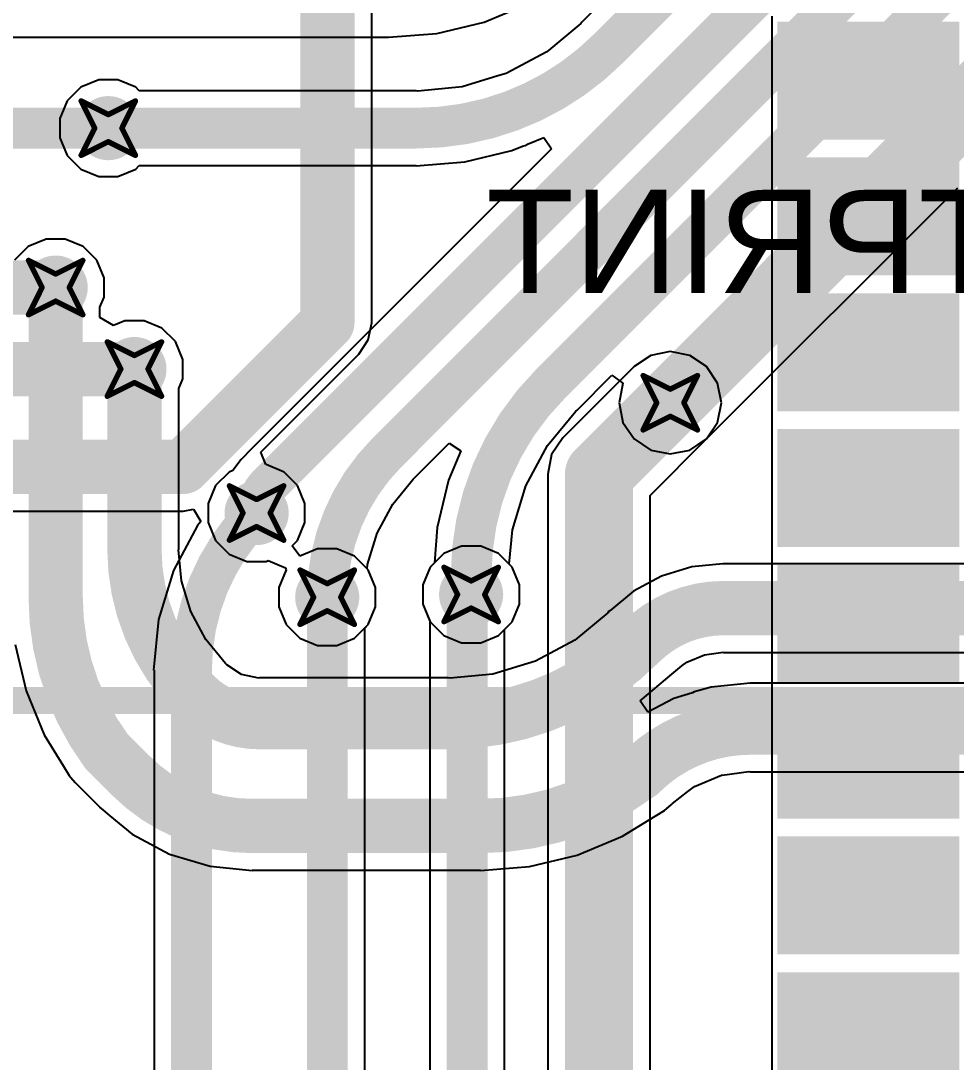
# Model space of a CAD drawing. Header units: inches. Extents: x -0.9 to 13.3, y -2.2 to 2.7.
# Drawn here: x 0.6174 to 0.9619, y -0.8982 to -0.5148 of the extents above; entities that cross this region are included whole.
import ezdxf

# ---------------------------------------------------------------- set-up
doc = ezdxf.new("R2010")
doc.units = ezdxf.units.IN
doc.header["$MEASUREMENT"] = 0
for name, color, linetype in [('Board Outline', 216, 'Continuous'), ('Bottom Layer', 5, 'Continuous'), ('Bottom Overlay', 54, 'Continuous'), ('Dimension', 6, 'Continuous'), ('Drill Drawing', 1, 'Continuous'), ('Top Layer', 1, 'Continuous'), ('Top Paste', 8, 'Continuous'), ('Top Solder', 216, 'Continuous'), ('Via Holes', 16, 'Continuous')]:
    doc.layers.add(name, color=color, linetype=linetype)
doc.styles.add('Arial', font='', dxfattribs={"height": 0.2})
doc.styles.get('Arial').set_extended_font_data('Arial')

# ---------------------------------------------------------------- blocks, each defined once
blk = doc.blocks.new('38_SMD_M______16')
at = {"layer": 'Top Layer'}
for points in [[(-0.14251975, -0.37913385), (-0.14251975, -0.32007875), (-0.10708665, -0.32007875), (-0.10708665, -0.37913385)], [(-0.09251985, -0.37913375), (-0.09251985, -0.32007865), (-0.05708675, -0.32007865), (-0.05708675, -0.37913375)], [(-0.04251955, -0.37913395), (-0.04251955, -0.32007885), (-0.007086449999999997, -0.32007885), (-0.007086450000000003, -0.37913395)], [(0.007480349999999997, -0.37913385), (0.007480350000000003, -0.32007875), (0.04291345, -0.32007875), (0.04291345, -0.37913385)], [(0.05748025, -0.37913375), (0.05748025, -0.32007865), (0.09291335, -0.32007865), (0.09291335, -0.37913375)], [(0.10748035, -0.37913375), (0.10748035, -0.32007865), (0.14291345, -0.32007865), (0.14291345, -0.37913375)], [(0.15748035, -0.37913375), (0.15748035, -0.32007865), (0.19291345, -0.32007865), (0.19291345, -0.37913375)], [(0.20748035, -0.37913375), (0.20748035, -0.32007865), (0.24291345, -0.32007865), (0.24291345, -0.37913375)]]:
    blk.add_hatch(color=1, dxfattribs=at).paths.add_polyline_path(points)
at = {"layer": 'Top Paste'}
for points in [[(-0.14251975, -0.37913385), (-0.14251975, -0.32007875), (-0.10708665, -0.32007875), (-0.10708665, -0.37913385)], [(-0.09251985, -0.37913375), (-0.09251985, -0.32007865), (-0.05708675, -0.32007865), (-0.05708675, -0.37913375)], [(-0.04251955, -0.37913395), (-0.04251955, -0.32007885), (-0.007086449999999997, -0.32007885), (-0.007086450000000003, -0.37913395)], [(0.007480349999999997, -0.37913385), (0.007480350000000003, -0.32007875), (0.04291345, -0.32007875), (0.04291345, -0.37913385)], [(0.05748025, -0.37913375), (0.05748025, -0.32007865), (0.09291335, -0.32007865), (0.09291335, -0.37913375)], [(0.10748035, -0.37913375), (0.10748035, -0.32007865), (0.14291345, -0.32007865), (0.14291345, -0.37913375)], [(0.15748035, -0.37913375), (0.15748035, -0.32007865), (0.19291345, -0.32007865), (0.19291345, -0.37913375)], [(0.20748035, -0.37913375), (0.20748035, -0.32007865), (0.24291345, -0.32007865), (0.24291345, -0.37913375)]]:
    blk.add_hatch(color=8, dxfattribs=at).paths.add_polyline_path(points)
at = {"layer": 'Top Solder'}
for points in [[(-0.14651975, -0.38313385), (-0.14651975, -0.31607875), (-0.10308665, -0.31607875), (-0.10308665, -0.38313385)], [(-0.09651985, -0.38313375), (-0.09651985, -0.31607865), (-0.05308675, -0.31607865), (-0.05308675, -0.38313375)], [(-0.04651955, -0.38313395), (-0.04651955, -0.31607885), (-0.003086449999999997, -0.31607885), (-0.003086450000000003, -0.38313395)], [(0.003480349999999997, -0.38313385), (0.003480350000000003, -0.31607875), (0.04691345, -0.31607875), (0.04691345, -0.38313385)], [(0.05348025, -0.38313375), (0.05348025, -0.31607865), (0.09691335, -0.31607865), (0.09691335, -0.38313375)], [(0.10348035, -0.38313375), (0.10348035, -0.31607865), (0.14691345, -0.31607865), (0.14691345, -0.38313375)], [(0.15348035, -0.38313375), (0.15348035, -0.31607865), (0.19691345, -0.31607865), (0.19691345, -0.38313375)], [(0.20348035, -0.38313375), (0.20348035, -0.31607865), (0.24691345, -0.31607865), (0.24691345, -0.38313375)]]:
    blk.add_hatch(color=216, dxfattribs=at).paths.add_polyline_path(points)

msp = doc.modelspace()

# ---------------------------------------------------------------- hatches: boundary and pattern name
at = {"layer": 'Bottom Layer'}
h = msp.add_hatch(color=5, dxfattribs=at)
edge = h.paths.add_edge_path()
edge.add_arc((0.6496624, -0.5543498), 0.011811, 0, 360)
h = msp.add_hatch(color=5, dxfattribs=at)
edge = h.paths.add_edge_path()
edge.add_arc((0.6302784, -0.6130467), 0.011811, 0, 360)
h = msp.add_hatch(color=5, dxfattribs=at)
edge = h.paths.add_edge_path()
edge.add_arc((0.6592784, -0.6430467), 0.011811, 0, 360)
h = msp.add_hatch(color=5, dxfattribs=at)
edge = h.paths.add_edge_path()
edge.add_arc((0.85663, -0.6554408), 0.011811, 0, 360)
h = msp.add_hatch(color=5, dxfattribs=at)
edge = h.paths.add_edge_path()
edge.add_arc((0.7042784, -0.6960467), 0.011811, 0, 360)
h = msp.add_hatch(color=5, dxfattribs=at)
edge = h.paths.add_edge_path()
edge.add_arc((0.7302784, -0.7270467), 0.011811, 0, 360)
h = msp.add_hatch(color=5, dxfattribs=at)
edge = h.paths.add_edge_path()
edge.add_arc((0.7832784, -0.7260467), 0.011811, 0, 360)
at = {"layer": 'Top Layer'}
h = msp.add_hatch(color=1, dxfattribs=at)
edge = h.paths.add_edge_path()
edge.add_arc((0.6496624, -0.5543498), 0.011811, 0, 360)
h = msp.add_hatch(color=1, dxfattribs=at)
edge = h.paths.add_edge_path()
edge.add_arc((0.6302784, -0.6130467), 0.011811, 0, 360)
h = msp.add_hatch(color=1, dxfattribs=at)
edge = h.paths.add_edge_path()
edge.add_arc((0.6592784, -0.6430467), 0.011811, 0, 360)
h = msp.add_hatch(color=1, dxfattribs=at)
edge = h.paths.add_edge_path()
edge.add_arc((0.85663, -0.6554408), 0.011811, 0, 360)
h = msp.add_hatch(color=1, dxfattribs=at)
edge = h.paths.add_edge_path()
edge.add_arc((0.7042784, -0.6960467), 0.011811, 0, 360)
h = msp.add_hatch(color=1, dxfattribs=at)
edge = h.paths.add_edge_path()
edge.add_arc((0.7302784, -0.7270467), 0.011811, 0, 360)
h = msp.add_hatch(color=1, dxfattribs=at)
edge = h.paths.add_edge_path()
edge.add_arc((0.7832784, -0.7260467), 0.011811, 0, 360)
at = {"layer": 'Via Holes'}
h = msp.add_hatch(color=7, dxfattribs=at)
edge = h.paths.add_edge_path()
edge.add_arc((0.6496624, -0.5543498), 0.0059055, 0, 360)
h = msp.add_hatch(color=7, dxfattribs=at)
edge = h.paths.add_edge_path()
edge.add_arc((0.6302784, -0.6130467), 0.0059055, 0, 360)
h = msp.add_hatch(color=7, dxfattribs=at)
edge = h.paths.add_edge_path()
edge.add_arc((0.6592784, -0.6430467), 0.0059055, 0, 360)
h = msp.add_hatch(color=7, dxfattribs=at)
edge = h.paths.add_edge_path()
edge.add_arc((0.85663, -0.6554408), 0.0059055, 0, 360)
h = msp.add_hatch(color=7, dxfattribs=at)
edge = h.paths.add_edge_path()
edge.add_arc((0.7042784, -0.6960467), 0.0059055, 0, 360)
h = msp.add_hatch(color=7, dxfattribs=at)
edge = h.paths.add_edge_path()
edge.add_arc((0.7832784, -0.7260467), 0.0059055, 0, 360)
h = msp.add_hatch(color=7, dxfattribs=at)
edge = h.paths.add_edge_path()
edge.add_arc((0.7302784, -0.7270467), 0.0059055, 0, 360)

# ---------------------------------------------------------------- linework, layer by layer
at = {"layer": 'Board Outline'}
msp.add_lwpolyline([(1.9986701, 0.2156704, 0.01, 0.01, -1.122171366645898), (-0.011594, -1.5132862, 0.01, 0.01, 0)], format="xyseb", dxfattribs=at)
at = {"layer": 'Bottom Layer'}
for p, q in [((1.1545251, -0.1848775), (0.8240751, -0.5153275)), ((0.7880389, -0.5153254), (0.8045443, -0.5084887)), ((0.7706672, -0.519496), (0.7880389, -0.5153254)), ((0.8237311, -0.5158423), (0.8111076, -0.5262022)), ((0.8240751, -0.5153275), (0.8237311, -0.5158423)), ((0.5066998, -0.5208112), (0.752857, -0.5208112)), ((0.752857, -0.5208977), (0.7706672, -0.519496)), ((0.752857, -0.5208112), (0.752857, -0.5208977)), ((0.8111076, -0.5262022), (0.7961674, -0.5341879)), ((0.6461196, -0.5365388), (0.6395733, -0.5392504)), ((0.6532052, -0.5365388), (0.6461196, -0.5365388)), ((0.6597515, -0.5392504), (0.6532052, -0.5365388)), ((0.7931373, -0.535107), (0.7799563, -0.5391054)), ((0.7961674, -0.5341879), (0.7931373, -0.535107)), ((0.6395733, -0.5392504), (0.634563, -0.5442607)), ((0.6610864, -0.5405853), (0.6597515, -0.5392504)), ((0.7799563, -0.5391054), (0.7637046, -0.5407061)), ((0.634563, -0.5442607), (0.6318514, -0.550807)), ((0.7630974, -0.5405853), (0.6610864, -0.5405853)), ((0.7637046, -0.5407061), (0.7630974, -0.5405853)), ((0.6318514, -0.550807), (0.6318514, -0.5578926)), ((0.6318514, -0.5578926), (0.634563, -0.5644389)), ((0.8040707, -0.5602296), (0.8100245, -0.5577635)), ((0.8100245, -0.5577635), (0.8128568, -0.5620023)), ((0.8128568, -0.5620023), (0.7023237, -0.6725354)), ((0.7809076, -0.5667991), (0.7982793, -0.5626285)), ((0.7982793, -0.5626285), (0.8022354, -0.5609898)), ((0.8022354, -0.5609898), (0.8032287, -0.5607922)), ((0.8032287, -0.5607922), (0.8040707, -0.5602296)), ((0.634563, -0.5644389), (0.6395733, -0.5694492)), ((0.7630974, -0.5682008), (0.7809076, -0.5667991)), ((0.6395733, -0.5694492), (0.6461196, -0.5721608)), ((0.6532052, -0.5721608), (0.6597515, -0.5694492)), ((0.6597515, -0.5694492), (0.6610864, -0.5681143)), ((0.6610864, -0.5681143), (0.7630974, -0.5681143)), ((0.7630974, -0.5681143), (0.7630974, -0.5682008)), ((0.6461196, -0.5721608), (0.6532052, -0.5721608)), ((0.8699677, -0.6687785), (0.9624674, -0.5762788)), ((0.6201893, -0.5979473), (0.615179, -0.6029576)), ((0.6267356, -0.5952357), (0.6201893, -0.5979473)), ((0.6338212, -0.5952357), (0.6267356, -0.5952357)), ((0.6403675, -0.5979473), (0.6338212, -0.5952357)), ((0.6453778, -0.6029576), (0.6403675, -0.5979473)), ((0.6480894, -0.6095039), (0.6453778, -0.6029576)), ((0.6480894, -0.6165895), (0.6480894, -0.6095039)), ((0.6465919, -0.6202047), (0.6480894, -0.6165895)), ((0.6465919, -0.6240118), (0.6465919, -0.6202047)), ((0.651592, -0.6269521), (0.6465919, -0.6240118)), ((0.6557356, -0.6252357), (0.651592, -0.6269521)), ((0.6628212, -0.6252357), (0.6557356, -0.6252357)), ((0.6693675, -0.6279473), (0.6628212, -0.6252357)), ((0.6743778, -0.6329576), (0.6693675, -0.6279473)), ((0.6770894, -0.6395039), (0.6743778, -0.6329576)), ((0.6770894, -0.6465895), (0.6770894, -0.6395039)), ((0.6755919, -0.6502047), (0.6770894, -0.6465895)), ((0.8223007, -0.6581597), (0.8351068, -0.6453536)), ((0.8351068, -0.6453536), (0.8392034, -0.6482225)), ((0.6755919, -0.7093101), (0.6755919, -0.6502047)), ((0.8392034, -0.6482225), (0.8377676, -0.6554408)), ((0.8377676, -0.6554408), (0.8392034, -0.6626592)), ((0.811426, -0.6711272), (0.8217859, -0.6585037)), ((0.8217859, -0.6585037), (0.8223007, -0.6581597)), ((0.8392034, -0.6626592), (0.8432923, -0.6687785)), ((0.7621112, -0.683426), (0.7752487, -0.6702885)), ((0.7752487, -0.6702885), (0.7794876, -0.6731207)), ((0.8432923, -0.6687785), (0.8494116, -0.6728674)), ((0.8638484, -0.6728674), (0.8699677, -0.6687785)), ((0.7023237, -0.6725354), (0.6987882, -0.6760707)), ((0.7794876, -0.6731207), (0.7749997, -0.6839555)), ((0.8034403, -0.6860674), (0.811426, -0.6711272)), ((0.8494116, -0.6728674), (0.85663, -0.6743032)), ((0.85663, -0.6743032), (0.8638484, -0.6728674)), ((0.6985715, -0.6763907), (0.6954879, -0.6804094)), ((0.6987791, -0.67608), (0.6985715, -0.6763907)), ((0.6987882, -0.6760707), (0.6987791, -0.67608)), ((0.6941893, -0.6809473), (0.689179, -0.6859576)), ((0.6954879, -0.6804094), (0.6941893, -0.6809473)), ((0.689179, -0.6859576), (0.6864674, -0.6925039)), ((0.754388, -0.6927397), (0.7619349, -0.6835438)), ((0.7619349, -0.6835438), (0.7621112, -0.683426)), ((0.7749997, -0.6839555), (0.7708291, -0.7013272)), ((0.7985228, -0.7022785), (0.8034403, -0.6860674)), ((0.6864674, -0.6925039), (0.6864674, -0.6995895)), ((0.7486816, -0.7034157), (0.754388, -0.6927397)), ((0.6864674, -0.6995895), (0.689179, -0.7061358)), ((0.7708291, -0.7013272), (0.7698057, -0.7143309)), ((0.7451676, -0.7149997), (0.7486816, -0.7034157)), ((0.7972833, -0.7148631), (0.7985228, -0.7022785)), ((0.689179, -0.7061358), (0.6941893, -0.7111461)), ((0.6755235, -0.7096537), (0.6755919, -0.7093101)), ((0.6766417, -0.7210067), (0.6755235, -0.7096537)), ((0.6941893, -0.7111461), (0.7007356, -0.7138577)), ((0.7007356, -0.7138577), (0.7078212, -0.7138577)), ((0.7078212, -0.7138577), (0.7084945, -0.7135788)), ((0.7084945, -0.7135788), (0.7148897, -0.7162544)), ((0.7148897, -0.7162544), (0.715179, -0.7169577)), ((0.7450109, -0.7165907), (0.7451676, -0.7149997)), ((0.7453778, -0.7169576), (0.7450109, -0.7165907)), ((0.768179, -0.7159576), (0.7654674, -0.7225039)), ((0.7698057, -0.7143309), (0.768179, -0.7159576)), ((0.7983778, -0.7159576), (0.7972833, -0.7148631)), ((0.8010894, -0.7225039), (0.7983778, -0.7159576)), ((0.8646102, -0.7159061), (0.8534138, -0.7193025)), ((0.8759941, -0.7147849), (0.8646102, -0.7159061)), ((0.876254, -0.7147332), (0.8759941, -0.7147849)), ((1.7411204, -0.7147332), (0.876254, -0.7147332)), ((0.715179, -0.7169577), (0.7124674, -0.7235039)), ((0.7480894, -0.7235039), (0.7453778, -0.7169576)), ((0.8534138, -0.7193025), (0.8430951, -0.7248179)), ((0.6800535, -0.7322538), (0.6766417, -0.7210067)), ((0.7124674, -0.7235039), (0.7124674, -0.7305895)), ((0.7480894, -0.7305895), (0.7480894, -0.7235039)), ((0.7654674, -0.7225039), (0.7654674, -0.7295895)), ((0.8010894, -0.7295895), (0.8010894, -0.7225039)), ((0.8430951, -0.7248179), (0.8343143, -0.7320242)), ((0.7124674, -0.7305895), (0.715179, -0.7371358)), ((0.7453778, -0.7371358), (0.7480894, -0.7305895)), ((0.7654674, -0.7295895), (0.768179, -0.7361358)), ((0.7983778, -0.7361358), (0.8010894, -0.7295895)), ((0.8340323, -0.732222), (0.833618, -0.732842)), ((0.8340492, -0.7322107), (0.8340323, -0.732222)), ((0.8340605, -0.7321938), (0.8340492, -0.7322107)), ((0.8343143, -0.7320242), (0.8340605, -0.7321938)), ((0.6855939, -0.7426191), (0.6800535, -0.7322538)), ((0.833618, -0.732842), (0.8214716, -0.7428103)), ((0.715179, -0.7371358), (0.7201893, -0.7421461)), ((0.7403675, -0.7421461), (0.7453778, -0.7371358)), ((0.768179, -0.7361358), (0.7731893, -0.7411461)), ((0.7933675, -0.7411461), (0.7983778, -0.7361358)), ((0.6928308, -0.7514375), (0.6855939, -0.7426191)), ((0.7201893, -0.7421461), (0.7267356, -0.7448577)), ((0.7338212, -0.7448577), (0.7403675, -0.7421461)), ((0.7731893, -0.7411461), (0.7797356, -0.7438577)), ((0.7868212, -0.7438577), (0.7933675, -0.7411461)), ((0.8214716, -0.7428103), (0.8069657, -0.7505639)), ((0.6153085, -0.7445079), (0.6193974, -0.7615391)), ((0.7267356, -0.7448577), (0.7338212, -0.7448577)), ((0.7797356, -0.7438577), (0.7868212, -0.7438577)), ((0.8692325, -0.748239), (0.8761161, -0.7473328)), ((0.8761161, -0.7473328), (0.876254, -0.7473602)), ((0.876254, -0.7473602), (1.7411204, -0.7473602)), ((0.8069657, -0.7505639), (0.7912259, -0.7553385)), ((0.8608935, -0.7523273), (0.8626894, -0.7509492)), ((0.8626894, -0.7509492), (0.8692325, -0.748239)), ((0.6931223, -0.7516322), (0.6928308, -0.7514375)), ((0.6933374, -0.7519541), (0.6931223, -0.7516322)), ((0.6987146, -0.755547), (0.6933374, -0.7519541)), ((0.857135, -0.7553248), (0.8608935, -0.7523273)), ((0.7050576, -0.7568087), (0.6987146, -0.755547)), ((0.7054372, -0.7567332), (0.7050576, -0.7568087)), ((0.774857, -0.7567332), (0.7054372, -0.7567332)), ((0.7755883, -0.7568787), (0.774857, -0.7567332)), ((0.7912259, -0.7553385), (0.7755883, -0.7568787)), ((0.8455351, -0.765232), (0.8571349, -0.7553247)), ((0.8571349, -0.7553247), (0.857135, -0.7553248)), ((0.8860688, -0.7586921), (0.8717039, -0.7601069)), ((0.8860688, -0.7587332), (0.8860688, -0.7586921)), ((1.7371204, -0.7587332), (0.8860688, -0.7587332)), ((0.6193974, -0.7615391), (0.6261001, -0.7777209)), ((0.8648546, -0.7621847), (0.8578911, -0.764297)), ((0.8653972, -0.7618221), (0.8648546, -0.7621847)), ((0.867292, -0.7614453), (0.8653972, -0.7618221)), ((0.8717039, -0.7601069), (0.867292, -0.7614453)), ((0.8483702, -0.769386), (0.8455351, -0.765232)), ((0.8578911, -0.764297), (0.8483702, -0.769386)), ((0.6261001, -0.7777209), (0.6331324, -0.7891967)), ((0.6331324, -0.7891967), (0.6352515, -0.7926552)), ((0.6352515, -0.7926552), (0.6358682, -0.793377)), ((0.6358682, -0.793377), (0.6374169, -0.7952356)), ((0.8655042, -0.7967051), (0.8754238, -0.7925962)), ((0.8754238, -0.7925962), (0.8757175, -0.7925576)), ((0.8757175, -0.7925576), (0.8855685, -0.7912607)), ((0.8855685, -0.7912607), (0.8860688, -0.7913602)), ((0.8860688, -0.7913602), (1.7371204, -0.7913602)), ((0.6374169, -0.7952356), (0.6465195, -0.8043382)), ((0.8630703, -0.7985728), (0.8655042, -0.7967051)), ((0.8573865, -0.802934), (0.8630703, -0.7985728)), ((0.6465195, -0.8043382), (0.6464709, -0.8043871)), ((0.6464709, -0.8043871), (0.6464913, -0.804404)), ((0.6464913, -0.804404), (0.6476561, -0.8053598)), ((0.85444, -0.8055986), (0.8552567, -0.8049009)), ((0.8552567, -0.8049009), (0.8571032, -0.8033581)), ((0.8571032, -0.8033581), (0.8573865, -0.802934)), ((0.6476561, -0.8053598), (0.6502239, -0.807467)), ((0.6502239, -0.807467), (0.650225, -0.8074678)), ((0.650225, -0.8074678), (0.6585024, -0.8142609)), ((0.8390163, -0.81505), (0.8510823, -0.8076559)), ((0.8510823, -0.8076559), (0.85444, -0.8055986)), ((0.6585024, -0.8142609), (0.6722289, -0.8215979)), ((0.822304, -0.8219725), (0.8390163, -0.81505)), ((0.6722289, -0.8215979), (0.687123, -0.8261159)), ((0.8047146, -0.8261953), (0.822304, -0.8219725)), ((0.687123, -0.8261159), (0.7026123, -0.8276415)), ((0.7026123, -0.8276415), (0.7026123, -0.8275727)), ((0.7026123, -0.8275727), (0.7866811, -0.8275727)), ((0.7866811, -0.8276146), (0.8047146, -0.8261953)), ((0.7866811, -0.8275727), (0.7866811, -0.8276146))]:
    msp.add_line(p, q, dxfattribs=at)
for points in [[(0.708521, -0.6858041, 0.015, 0.015, 0), (1.2000876, -0.1942375, 0.015, 0.015, 0)], [(0.8338081, -0.5250605, 0.015, 0.015, 0), (1.1642581, -0.1946105, 0.015, 0.015, 0)], [(0.7523782, -0.673693, 0.015, 0.015, 0), (1.1960542, -0.230017, 0.015, 0.015, 0)], [(0.8125677, -0.6484267, 0.015, 0.015, 0), (1.1971737, -0.2638207, 0.015, 0.015, 0)], [(0.85663, -0.6554408, 0.025, 0.025, 0), (1.2337348, -0.278336, 0.025, 0.025, 0)], [(0.8338081, -0.5250605, 0.015, 0.015, -0.1077337551282398), (0.7979613, -0.5480755, 0.015, 0.015, 0)], [(0.7979613, -0.5480755, 0.015, 0.015, -0.08926568641526199), (0.7630974, -0.5543498, 0.015, 0.015, 0)], [(0.6496624, -0.5543498, 0.015, 0.015, 0), (0.7630974, -0.5543498, 0.015, 0.015, 0)], [(0.6302784, -0.7270467, 0.02, 0.02, 0), (0.6302784, -0.6130467, 0.02, 0.02, 0)], [(0.6592784, -0.7093101, 0.02, 0.02, 0), (0.6592784, -0.6430467, 0.02, 0.02, 0)], [(0.7832784, -0.7191374, 0.015, 0.015, -0.198912367379658), (0.8125677, -0.6484267, 0.015, 0.015, 0)], [(0.7302784, -0.7270467, 0.015, 0.015, -0.198912367379658), (0.7523782, -0.6736929, 0.015, 0.015, 0)], [(0.7042784, -0.6960467, 0.015, 0.015, -0.1986868207538043), (0.7085122, -0.6858129, 0.015, 0.015, 0)], [(0.7085122, -0.6858129, 0.015, 0.015, -0.0002169716322850045), (0.708521, -0.685804, 0.015, 0.015, 0)], [(0.7085122, -0.6858129, 0.015, 0.015, 0), (0.708521, -0.6858041, 0.015, 0.015, 0)], [(0.6815869, -0.7631676, 0.02, 0.02, -0.198912367379658), (0.6592784, -0.7093101, 0.02, 0.02, 0)], [(0.7832784, -0.7260467, 0.015, 0.015, 0), (0.7832784, -0.7191374, 0.015, 0.015, 0)], [(0.6489522, -0.7837001, 0.02, 0.02, -0.1605591274456576), (0.6302784, -0.7270467, 0.02, 0.02, 0)], [(0.8455959, -0.7437292, 0.02, 0.02, -0.1986733084280343), (0.876254, -0.7310467, 0.02, 0.02, 0)], [(0.876254, -0.7310467, 0.02, 0.02, 0), (1.7482784, -0.7310467, 0.02, 0.02, 0)], [(0.8455677, -0.7437574, 0.02, 0.02, -0.198912367379658), (0.774857, -0.7730467, 0.02, 0.02, 0)], [(0.8455677, -0.7437574, 0.02, 0.02, -0.000229970831360482), (0.8455959, -0.7437292, 0.02, 0.02, 0)], [(0.7054372, -0.7730467, 0.02, 0.02, -0.198912367379658), (0.6815869, -0.7631676, 0.02, 0.02, 0)], [(0.7054372, -0.7730467, 0.02, 0.02, 0), (0.774857, -0.7730467, 0.02, 0.02, 0)], [(0.8716401, -0.7768938, 0.02, 0.02, -0.0637494043702207), (0.8860688, -0.7750467, 0.02, 0.02, 0)], [(0.8860688, -0.7750467, 0.02, 0.02, 0), (1.7442784, -0.7750467, 0.02, 0.02, 0)], [(0.8538154, -0.7849911, 0.02, 0.02, -0.08608454631718583), (0.8716401, -0.7768938, 0.02, 0.02, 0)], [(0.6489522, -0.7837001, 0.02, 0.02, 0), (0.6580551, -0.792803, 0.02, 0.02, 0)], [(0.8455677, -0.7918228, 0.02, 0.02, -0.04684752286723997), (0.8538154, -0.7849911, 0.02, 0.02, 0)], [(0.8455677, -0.7918228, 0.02, 0.02, -0.160767222070416), (0.7866811, -0.8112592, 0.02, 0.02, 0)], [(0.6580699, -0.7928178, 0.02, 0.02, -8.283055570892822e-05), (0.6580551, -0.792803, 0.02, 0.02, 0)], [(0.7026123, -0.8112592, 0.02, 0.02, -0.1988262609581138), (0.6580699, -0.7928178, 0.02, 0.02, 0)], [(0.7026123, -0.8112592, 0.02, 0.02, 0), (0.7866811, -0.8112592, 0.02, 0.02, 0)]]:
    msp.add_lwpolyline(points, format="xyseb", dxfattribs=at)
for points in [[(0.8300581, -0.5250605, 0.0075, 0.0075, 1), (0.8375581, -0.5250605, 0.0075, 0.0075, 1)], [(0.8300581, -0.5250605, 0.0075, 0.0075, 1), (0.8375581, -0.5250605, 0.0075, 0.0075, 1)], [(0.7942113, -0.5480755, 0.0075, 0.0075, 1), (0.8017113, -0.5480755, 0.0075, 0.0075, 1)], [(0.7942113, -0.5480755, 0.0075, 0.0075, 1), (0.8017113, -0.5480755, 0.0075, 0.0075, 1)], [(0.6459124, -0.5543498, 0.0075, 0.0075, 1), (0.6534124, -0.5543498, 0.0075, 0.0075, 1)], [(0.7593474, -0.5543498, 0.0075, 0.0075, 1), (0.7668474, -0.5543498, 0.0075, 0.0075, 1)], [(0.7593474, -0.5543498, 0.0075, 0.0075, 1), (0.7668474, -0.5543498, 0.0075, 0.0075, 1)], [(0.6252784, -0.6130467, 0.01, 0.01, 1), (0.6352784, -0.6130467, 0.01, 0.01, 1)], [(0.6542784, -0.6430467, 0.01, 0.01, 1), (0.6642784, -0.6430467, 0.01, 0.01, 1)], [(0.8088177, -0.6484267, 0.0075, 0.0075, 1), (0.8163177, -0.6484267, 0.0075, 0.0075, 1)], [(0.8088177, -0.6484267, 0.0075, 0.0075, 1), (0.8163177, -0.6484267, 0.0075, 0.0075, 1)], [(0.85038, -0.6554408, 0.0125, 0.0125, 1), (0.86288, -0.6554408, 0.0125, 0.0125, 1)], [(0.7486282, -0.6736929, 0.0075, 0.0075, 1), (0.7561282, -0.6736929, 0.0075, 0.0075, 1)], [(0.7486282, -0.673693, 0.0075, 0.0075, 1), (0.7561282, -0.673693, 0.0075, 0.0075, 1)], [(0.7047622, -0.6858129, 0.0075, 0.0075, 1), (0.7122622, -0.6858129, 0.0075, 0.0075, 1)], [(0.7047622, -0.6858129, 0.0075, 0.0075, 1), (0.7122622, -0.6858129, 0.0075, 0.0075, 1)], [(0.7047622, -0.6858129, 0.0075, 0.0075, 1), (0.7122622, -0.6858129, 0.0075, 0.0075, 1)], [(0.704771, -0.685804, 0.0075, 0.0075, 1), (0.712271, -0.685804, 0.0075, 0.0075, 1)], [(0.704771, -0.6858041, 0.0075, 0.0075, 1), (0.712271, -0.6858041, 0.0075, 0.0075, 1)], [(0.704771, -0.6858041, 0.0075, 0.0075, 1), (0.712271, -0.6858041, 0.0075, 0.0075, 1)], [(0.7005284, -0.6960467, 0.0075, 0.0075, 1), (0.7080284, -0.6960467, 0.0075, 0.0075, 1)], [(0.6542784, -0.7093101, 0.01, 0.01, 1), (0.6642784, -0.7093101, 0.01, 0.01, 1)], [(0.6542784, -0.7093101, 0.01, 0.01, 1), (0.6642784, -0.7093101, 0.01, 0.01, 1)], [(0.7795284, -0.7191374, 0.0075, 0.0075, 1), (0.7870284, -0.7191374, 0.0075, 0.0075, 1)], [(0.7795284, -0.7191374, 0.0075, 0.0075, 1), (0.7870284, -0.7191374, 0.0075, 0.0075, 1)], [(0.6252784, -0.7270467, 0.01, 0.01, 1), (0.6352784, -0.7270467, 0.01, 0.01, 1)], [(0.6252784, -0.7270467, 0.01, 0.01, 1), (0.6352784, -0.7270467, 0.01, 0.01, 1)], [(0.7265284, -0.7270467, 0.0075, 0.0075, 1), (0.7340284, -0.7270467, 0.0075, 0.0075, 1)], [(0.7795284, -0.7260467, 0.0075, 0.0075, 1), (0.7870284, -0.7260467, 0.0075, 0.0075, 1)], [(0.871254, -0.7310467, 0.01, 0.01, 1), (0.881254, -0.7310467, 0.01, 0.01, 1)], [(0.871254, -0.7310467, 0.01, 0.01, 1), (0.881254, -0.7310467, 0.01, 0.01, 1)], [(0.8405677, -0.7437574, 0.01, 0.01, 1), (0.8505677, -0.7437574, 0.01, 0.01, 1)], [(0.8405677, -0.7437574, 0.01, 0.01, 1), (0.8505677, -0.7437574, 0.01, 0.01, 1)], [(0.8405959, -0.7437292, 0.01, 0.01, 1), (0.8505959, -0.7437292, 0.01, 0.01, 1)], [(0.8405959, -0.7437292, 0.01, 0.01, 1), (0.8505959, -0.7437292, 0.01, 0.01, 1)], [(0.6765869, -0.7631676, 0.01, 0.01, 1), (0.6865869, -0.7631676, 0.01, 0.01, 1)], [(0.6765869, -0.7631676, 0.01, 0.01, 1), (0.6865869, -0.7631676, 0.01, 0.01, 1)], [(0.7004372, -0.7730467, 0.01, 0.01, 1), (0.7104372, -0.7730467, 0.01, 0.01, 1)], [(0.7004372, -0.7730467, 0.01, 0.01, 1), (0.7104372, -0.7730467, 0.01, 0.01, 1)], [(0.769857, -0.7730467, 0.01, 0.01, 1), (0.779857, -0.7730467, 0.01, 0.01, 1)], [(0.769857, -0.7730467, 0.01, 0.01, 1), (0.779857, -0.7730467, 0.01, 0.01, 1)], [(0.8810688, -0.7750467, 0.01, 0.01, 1), (0.8910688, -0.7750467, 0.01, 0.01, 1)], [(0.8810688, -0.7750467, 0.01, 0.01, 1), (0.8910688, -0.7750467, 0.01, 0.01, 1)], [(0.8666401, -0.7768938, 0.01, 0.01, 1), (0.8766401, -0.7768938, 0.01, 0.01, 1)], [(0.8666401, -0.7768938, 0.01, 0.01, 1), (0.8766401, -0.7768938, 0.01, 0.01, 1)], [(0.6439522, -0.7837001, 0.01, 0.01, 1), (0.6539522, -0.7837001, 0.01, 0.01, 1)], [(0.6439522, -0.7837001, 0.01, 0.01, 1), (0.6539522, -0.7837001, 0.01, 0.01, 1)], [(0.8488154, -0.7849911, 0.01, 0.01, 1), (0.8588154, -0.7849911, 0.01, 0.01, 1)], [(0.8488154, -0.7849911, 0.01, 0.01, 1), (0.8588154, -0.7849911, 0.01, 0.01, 1)], [(0.8405677, -0.7918228, 0.01, 0.01, 1), (0.8505677, -0.7918228, 0.01, 0.01, 1)], [(0.8405677, -0.7918228, 0.01, 0.01, 1), (0.8505677, -0.7918228, 0.01, 0.01, 1)], [(0.6530551, -0.792803, 0.01, 0.01, 1), (0.6630551, -0.792803, 0.01, 0.01, 1)], [(0.6530551, -0.792803, 0.01, 0.01, 1), (0.6630551, -0.792803, 0.01, 0.01, 1)], [(0.6530699, -0.7928178, 0.01, 0.01, 1), (0.6630699, -0.7928178, 0.01, 0.01, 1)], [(0.6530699, -0.7928178, 0.01, 0.01, 1), (0.6630699, -0.7928178, 0.01, 0.01, 1)], [(0.6976123, -0.8112592, 0.01, 0.01, 1), (0.7076123, -0.8112592, 0.01, 0.01, 1)], [(0.6976123, -0.8112592, 0.01, 0.01, 1), (0.7076123, -0.8112592, 0.01, 0.01, 1)], [(0.7816811, -0.8112592, 0.01, 0.01, 1), (0.7916811, -0.8112592, 0.01, 0.01, 1)], [(0.7816811, -0.8112592, 0.01, 0.01, 1), (0.7916811, -0.8112592, 0.01, 0.01, 1)]]:
    msp.add_lwpolyline(points, format="xyseb", close=True, dxfattribs=at)
at = {"layer": 'Dimension'}
for points in [[(0.0408131, 0.0155972, 0.01, 0.01, -3.064050539179198), (0.0296403, -1.5298955, 0.01, 0.01, 0)], [(-0.4037216, -0.7650467, 0.01, 0.01, 0), (2.5893414, -0.7650467, 0.01, 0.01, 0)]]:
    msp.add_lwpolyline(points, format="xyseb", dxfattribs=at)
at = {"layer": 'Drill Drawing'}
for points in [[(0.6396624, -0.5443498, 0.002, 0.002, 0), (0.6496624, -0.5493498, 0.002, 0.002, 0)], [(0.6396624, -0.5443498, 0.002, 0.002, 0), (0.6446624, -0.5543498, 0.002, 0.002, 0)], [(0.6496624, -0.5493498, 0.002, 0.002, 0), (0.6596624, -0.5443498, 0.002, 0.002, 0)], [(0.6546624, -0.5543498, 0.002, 0.002, 0), (0.6596624, -0.5443498, 0.002, 0.002, 0)], [(0.6396624, -0.5643498, 0.002, 0.002, 0), (0.6446624, -0.5543498, 0.002, 0.002, 0)], [(0.6546624, -0.5543498, 0.002, 0.002, 0), (0.6596624, -0.5643498, 0.002, 0.002, 0)], [(0.6396624, -0.5643498, 0.002, 0.002, 0), (0.6496624, -0.5593498, 0.002, 0.002, 0)], [(0.6496624, -0.5593498, 0.002, 0.002, 0), (0.6596624, -0.5643498, 0.002, 0.002, 0)], [(0.6202784, -0.6030467, 0.002, 0.002, 0), (0.6302784, -0.6080467, 0.002, 0.002, 0)], [(0.6202784, -0.6030467, 0.002, 0.002, 0), (0.6252784, -0.6130467, 0.002, 0.002, 0)], [(0.6302784, -0.6080467, 0.002, 0.002, 0), (0.6402784, -0.6030467, 0.002, 0.002, 0)], [(0.6352784, -0.6130467, 0.002, 0.002, 0), (0.6402784, -0.6030467, 0.002, 0.002, 0)], [(0.6202784, -0.6230467, 0.002, 0.002, 0), (0.6252784, -0.6130467, 0.002, 0.002, 0)], [(0.6352784, -0.6130467, 0.002, 0.002, 0), (0.6402784, -0.6230467, 0.002, 0.002, 0)], [(0.6202784, -0.6230467, 0.002, 0.002, 0), (0.6302784, -0.6180467, 0.002, 0.002, 0)], [(0.6302784, -0.6180467, 0.002, 0.002, 0), (0.6402784, -0.6230467, 0.002, 0.002, 0)], [(0.6492784, -0.6330467, 0.002, 0.002, 0), (0.6592784, -0.6380467, 0.002, 0.002, 0)], [(0.6492784, -0.6330467, 0.002, 0.002, 0), (0.6542784, -0.6430467, 0.002, 0.002, 0)], [(0.6592784, -0.6380467, 0.002, 0.002, 0), (0.6692784, -0.6330467, 0.002, 0.002, 0)], [(0.6642784, -0.6430467, 0.002, 0.002, 0), (0.6692784, -0.6330467, 0.002, 0.002, 0)], [(0.6492784, -0.6530467, 0.002, 0.002, 0), (0.6542784, -0.6430467, 0.002, 0.002, 0)], [(0.6642784, -0.6430467, 0.002, 0.002, 0), (0.6692784, -0.6530467, 0.002, 0.002, 0)], [(0.6492784, -0.6530467, 0.002, 0.002, 0), (0.6592784, -0.6480467, 0.002, 0.002, 0)], [(0.6592784, -0.6480467, 0.002, 0.002, 0), (0.6692784, -0.6530467, 0.002, 0.002, 0)], [(0.84663, -0.6454408, 0.002, 0.002, 0), (0.85663, -0.6504408, 0.002, 0.002, 0)], [(0.84663, -0.6454408, 0.002, 0.002, 0), (0.85163, -0.6554408, 0.002, 0.002, 0)], [(0.85663, -0.6504408, 0.002, 0.002, 0), (0.86663, -0.6454408, 0.002, 0.002, 0)], [(0.86163, -0.6554408, 0.002, 0.002, 0), (0.86663, -0.6454408, 0.002, 0.002, 0)], [(0.84663, -0.6654408, 0.002, 0.002, 0), (0.85163, -0.6554408, 0.002, 0.002, 0)], [(0.86163, -0.6554408, 0.002, 0.002, 0), (0.86663, -0.6654408, 0.002, 0.002, 0)], [(0.84663, -0.6654408, 0.002, 0.002, 0), (0.85663, -0.6604408, 0.002, 0.002, 0)], [(0.85663, -0.6604408, 0.002, 0.002, 0), (0.86663, -0.6654408, 0.002, 0.002, 0)], [(0.6942784, -0.6860467, 0.002, 0.002, 0), (0.7042784, -0.6910467, 0.002, 0.002, 0)], [(0.6942784, -0.6860467, 0.002, 0.002, 0), (0.6992784, -0.6960467, 0.002, 0.002, 0)], [(0.7042784, -0.6910467, 0.002, 0.002, 0), (0.7142784, -0.6860467, 0.002, 0.002, 0)], [(0.7092784, -0.6960467, 0.002, 0.002, 0), (0.7142784, -0.6860467, 0.002, 0.002, 0)], [(0.6942784, -0.7060467, 0.002, 0.002, 0), (0.6992784, -0.6960467, 0.002, 0.002, 0)], [(0.7092784, -0.6960467, 0.002, 0.002, 0), (0.7142784, -0.7060467, 0.002, 0.002, 0)], [(0.6942784, -0.7060467, 0.002, 0.002, 0), (0.7042784, -0.7010467, 0.002, 0.002, 0)], [(0.7042784, -0.7010467, 0.002, 0.002, 0), (0.7142784, -0.7060467, 0.002, 0.002, 0)], [(0.7202784, -0.7170467, 0.002, 0.002, 0), (0.7302784, -0.7220467, 0.002, 0.002, 0)], [(0.7202784, -0.7170467, 0.002, 0.002, 0), (0.7252784, -0.7270467, 0.002, 0.002, 0)], [(0.7302784, -0.7220467, 0.002, 0.002, 0), (0.7402784, -0.7170467, 0.002, 0.002, 0)], [(0.7352784, -0.7270467, 0.002, 0.002, 0), (0.7402784, -0.7170467, 0.002, 0.002, 0)], [(0.7732784, -0.7160467, 0.002, 0.002, 0), (0.7832784, -0.7210467, 0.002, 0.002, 0)], [(0.7732784, -0.7160467, 0.002, 0.002, 0), (0.7782784, -0.7260467, 0.002, 0.002, 0)], [(0.7832784, -0.7210467, 0.002, 0.002, 0), (0.7932784, -0.7160467, 0.002, 0.002, 0)], [(0.7882784, -0.7260467, 0.002, 0.002, 0), (0.7932784, -0.7160467, 0.002, 0.002, 0)], [(0.7202784, -0.7370467, 0.002, 0.002, 0), (0.7252784, -0.7270467, 0.002, 0.002, 0)], [(0.7352784, -0.7270467, 0.002, 0.002, 0), (0.7402784, -0.7370467, 0.002, 0.002, 0)], [(0.7732784, -0.7360467, 0.002, 0.002, 0), (0.7782784, -0.7260467, 0.002, 0.002, 0)], [(0.7882784, -0.7260467, 0.002, 0.002, 0), (0.7932784, -0.7360467, 0.002, 0.002, 0)], [(0.7202784, -0.7370467, 0.002, 0.002, 0), (0.7302784, -0.7320467, 0.002, 0.002, 0)], [(0.7302784, -0.7320467, 0.002, 0.002, 0), (0.7402784, -0.7370467, 0.002, 0.002, 0)], [(0.7732784, -0.7360467, 0.002, 0.002, 0), (0.7832784, -0.7310467, 0.002, 0.002, 0)], [(0.7832784, -0.7310467, 0.002, 0.002, 0), (0.7932784, -0.7360467, 0.002, 0.002, 0)]]:
    msp.add_lwpolyline(points, format="xyseb", dxfattribs=at)
for points in [[(0.6391624, -0.5443498, 0.001, 0.001, 1), (0.6401624, -0.5443498, 0.001, 0.001, 1)], [(0.6391624, -0.5443498, 0.001, 0.001, 1), (0.6401624, -0.5443498, 0.001, 0.001, 1)], [(0.6591624, -0.5443498, 0.001, 0.001, 1), (0.6601624, -0.5443498, 0.001, 0.001, 1)], [(0.6591624, -0.5443498, 0.001, 0.001, 1), (0.6601624, -0.5443498, 0.001, 0.001, 1)], [(0.6491624, -0.5493498, 0.001, 0.001, 1), (0.6501624, -0.5493498, 0.001, 0.001, 1)], [(0.6491624, -0.5493498, 0.001, 0.001, 1), (0.6501624, -0.5493498, 0.001, 0.001, 1)], [(0.6441624, -0.5543498, 0.001, 0.001, 1), (0.6451624, -0.5543498, 0.001, 0.001, 1)], [(0.6441624, -0.5543498, 0.001, 0.001, 1), (0.6451624, -0.5543498, 0.001, 0.001, 1)], [(0.6541624, -0.5543498, 0.001, 0.001, 1), (0.6551624, -0.5543498, 0.001, 0.001, 1)], [(0.6541624, -0.5543498, 0.001, 0.001, 1), (0.6551624, -0.5543498, 0.001, 0.001, 1)], [(0.6491624, -0.5593498, 0.001, 0.001, 1), (0.6501624, -0.5593498, 0.001, 0.001, 1)], [(0.6491624, -0.5593498, 0.001, 0.001, 1), (0.6501624, -0.5593498, 0.001, 0.001, 1)], [(0.6391624, -0.5643498, 0.001, 0.001, 1), (0.6401624, -0.5643498, 0.001, 0.001, 1)], [(0.6391624, -0.5643498, 0.001, 0.001, 1), (0.6401624, -0.5643498, 0.001, 0.001, 1)], [(0.6591624, -0.5643498, 0.001, 0.001, 1), (0.6601624, -0.5643498, 0.001, 0.001, 1)], [(0.6591624, -0.5643498, 0.001, 0.001, 1), (0.6601624, -0.5643498, 0.001, 0.001, 1)], [(0.6197784, -0.6030467, 0.001, 0.001, 1), (0.6207784, -0.6030467, 0.001, 0.001, 1)], [(0.6197784, -0.6030467, 0.001, 0.001, 1), (0.6207784, -0.6030467, 0.001, 0.001, 1)], [(0.6397784, -0.6030467, 0.001, 0.001, 1), (0.6407784, -0.6030467, 0.001, 0.001, 1)], [(0.6397784, -0.6030467, 0.001, 0.001, 1), (0.6407784, -0.6030467, 0.001, 0.001, 1)], [(0.6297784, -0.6080467, 0.001, 0.001, 1), (0.6307784, -0.6080467, 0.001, 0.001, 1)], [(0.6297784, -0.6080467, 0.001, 0.001, 1), (0.6307784, -0.6080467, 0.001, 0.001, 1)], [(0.6247784, -0.6130467, 0.001, 0.001, 1), (0.6257784, -0.6130467, 0.001, 0.001, 1)], [(0.6247784, -0.6130467, 0.001, 0.001, 1), (0.6257784, -0.6130467, 0.001, 0.001, 1)], [(0.6347784, -0.6130467, 0.001, 0.001, 1), (0.6357784, -0.6130467, 0.001, 0.001, 1)], [(0.6347784, -0.6130467, 0.001, 0.001, 1), (0.6357784, -0.6130467, 0.001, 0.001, 1)], [(0.6297784, -0.6180467, 0.001, 0.001, 1), (0.6307784, -0.6180467, 0.001, 0.001, 1)], [(0.6297784, -0.6180467, 0.001, 0.001, 1), (0.6307784, -0.6180467, 0.001, 0.001, 1)], [(0.6197784, -0.6230467, 0.001, 0.001, 1), (0.6207784, -0.6230467, 0.001, 0.001, 1)], [(0.6197784, -0.6230467, 0.001, 0.001, 1), (0.6207784, -0.6230467, 0.001, 0.001, 1)], [(0.6397784, -0.6230467, 0.001, 0.001, 1), (0.6407784, -0.6230467, 0.001, 0.001, 1)], [(0.6397784, -0.6230467, 0.001, 0.001, 1), (0.6407784, -0.6230467, 0.001, 0.001, 1)], [(0.6487784, -0.6330467, 0.001, 0.001, 1), (0.6497784, -0.6330467, 0.001, 0.001, 1)], [(0.6487784, -0.6330467, 0.001, 0.001, 1), (0.6497784, -0.6330467, 0.001, 0.001, 1)], [(0.6687784, -0.6330467, 0.001, 0.001, 1), (0.6697784, -0.6330467, 0.001, 0.001, 1)], [(0.6687784, -0.6330467, 0.001, 0.001, 1), (0.6697784, -0.6330467, 0.001, 0.001, 1)], [(0.6587784, -0.6380467, 0.001, 0.001, 1), (0.6597784, -0.6380467, 0.001, 0.001, 1)], [(0.6587784, -0.6380467, 0.001, 0.001, 1), (0.6597784, -0.6380467, 0.001, 0.001, 1)], [(0.6537784, -0.6430467, 0.001, 0.001, 1), (0.6547784, -0.6430467, 0.001, 0.001, 1)], [(0.6537784, -0.6430467, 0.001, 0.001, 1), (0.6547784, -0.6430467, 0.001, 0.001, 1)], [(0.6637784, -0.6430467, 0.001, 0.001, 1), (0.6647784, -0.6430467, 0.001, 0.001, 1)], [(0.6637784, -0.6430467, 0.001, 0.001, 1), (0.6647784, -0.6430467, 0.001, 0.001, 1)], [(0.6587784, -0.6480467, 0.001, 0.001, 1), (0.6597784, -0.6480467, 0.001, 0.001, 1)], [(0.6587784, -0.6480467, 0.001, 0.001, 1), (0.6597784, -0.6480467, 0.001, 0.001, 1)], [(0.84613, -0.6454408, 0.001, 0.001, 1), (0.84713, -0.6454408, 0.001, 0.001, 1)], [(0.84613, -0.6454408, 0.001, 0.001, 1), (0.84713, -0.6454408, 0.001, 0.001, 1)], [(0.86613, -0.6454408, 0.001, 0.001, 1), (0.86713, -0.6454408, 0.001, 0.001, 1)], [(0.86613, -0.6454408, 0.001, 0.001, 1), (0.86713, -0.6454408, 0.001, 0.001, 1)], [(0.85613, -0.6504408, 0.001, 0.001, 1), (0.85713, -0.6504408, 0.001, 0.001, 1)], [(0.85613, -0.6504408, 0.001, 0.001, 1), (0.85713, -0.6504408, 0.001, 0.001, 1)], [(0.6487784, -0.6530467, 0.001, 0.001, 1), (0.6497784, -0.6530467, 0.001, 0.001, 1)], [(0.6487784, -0.6530467, 0.001, 0.001, 1), (0.6497784, -0.6530467, 0.001, 0.001, 1)], [(0.6687784, -0.6530467, 0.001, 0.001, 1), (0.6697784, -0.6530467, 0.001, 0.001, 1)], [(0.6687784, -0.6530467, 0.001, 0.001, 1), (0.6697784, -0.6530467, 0.001, 0.001, 1)], [(0.85113, -0.6554408, 0.001, 0.001, 1), (0.85213, -0.6554408, 0.001, 0.001, 1)], [(0.85113, -0.6554408, 0.001, 0.001, 1), (0.85213, -0.6554408, 0.001, 0.001, 1)], [(0.86113, -0.6554408, 0.001, 0.001, 1), (0.86213, -0.6554408, 0.001, 0.001, 1)], [(0.86113, -0.6554408, 0.001, 0.001, 1), (0.86213, -0.6554408, 0.001, 0.001, 1)], [(0.85613, -0.6604408, 0.001, 0.001, 1), (0.85713, -0.6604408, 0.001, 0.001, 1)], [(0.85613, -0.6604408, 0.001, 0.001, 1), (0.85713, -0.6604408, 0.001, 0.001, 1)], [(0.84613, -0.6654408, 0.001, 0.001, 1), (0.84713, -0.6654408, 0.001, 0.001, 1)], [(0.84613, -0.6654408, 0.001, 0.001, 1), (0.84713, -0.6654408, 0.001, 0.001, 1)], [(0.86613, -0.6654408, 0.001, 0.001, 1), (0.86713, -0.6654408, 0.001, 0.001, 1)], [(0.86613, -0.6654408, 0.001, 0.001, 1), (0.86713, -0.6654408, 0.001, 0.001, 1)], [(0.6937784, -0.6860467, 0.001, 0.001, 1), (0.6947784, -0.6860467, 0.001, 0.001, 1)], [(0.6937784, -0.6860467, 0.001, 0.001, 1), (0.6947784, -0.6860467, 0.001, 0.001, 1)], [(0.7137784, -0.6860467, 0.001, 0.001, 1), (0.7147784, -0.6860467, 0.001, 0.001, 1)], [(0.7137784, -0.6860467, 0.001, 0.001, 1), (0.7147784, -0.6860467, 0.001, 0.001, 1)], [(0.7037784, -0.6910467, 0.001, 0.001, 1), (0.7047784, -0.6910467, 0.001, 0.001, 1)], [(0.7037784, -0.6910467, 0.001, 0.001, 1), (0.7047784, -0.6910467, 0.001, 0.001, 1)], [(0.6987784, -0.6960467, 0.001, 0.001, 1), (0.6997784, -0.6960467, 0.001, 0.001, 1)], [(0.6987784, -0.6960467, 0.001, 0.001, 1), (0.6997784, -0.6960467, 0.001, 0.001, 1)], [(0.7087784, -0.6960467, 0.001, 0.001, 1), (0.7097784, -0.6960467, 0.001, 0.001, 1)], [(0.7087784, -0.6960467, 0.001, 0.001, 1), (0.7097784, -0.6960467, 0.001, 0.001, 1)], [(0.7037784, -0.7010467, 0.001, 0.001, 1), (0.7047784, -0.7010467, 0.001, 0.001, 1)], [(0.7037784, -0.7010467, 0.001, 0.001, 1), (0.7047784, -0.7010467, 0.001, 0.001, 1)], [(0.6937784, -0.7060467, 0.001, 0.001, 1), (0.6947784, -0.7060467, 0.001, 0.001, 1)], [(0.6937784, -0.7060467, 0.001, 0.001, 1), (0.6947784, -0.7060467, 0.001, 0.001, 1)], [(0.7137784, -0.7060467, 0.001, 0.001, 1), (0.7147784, -0.7060467, 0.001, 0.001, 1)], [(0.7137784, -0.7060467, 0.001, 0.001, 1), (0.7147784, -0.7060467, 0.001, 0.001, 1)], [(0.7197784, -0.7170467, 0.001, 0.001, 1), (0.7207784, -0.7170467, 0.001, 0.001, 1)], [(0.7197784, -0.7170467, 0.001, 0.001, 1), (0.7207784, -0.7170467, 0.001, 0.001, 1)], [(0.7397784, -0.7170467, 0.001, 0.001, 1), (0.7407784, -0.7170467, 0.001, 0.001, 1)], [(0.7397784, -0.7170467, 0.001, 0.001, 1), (0.7407784, -0.7170467, 0.001, 0.001, 1)], [(0.7727784, -0.7160467, 0.001, 0.001, 1), (0.7737784, -0.7160467, 0.001, 0.001, 1)], [(0.7727784, -0.7160467, 0.001, 0.001, 1), (0.7737784, -0.7160467, 0.001, 0.001, 1)], [(0.7927784, -0.7160467, 0.001, 0.001, 1), (0.7937784, -0.7160467, 0.001, 0.001, 1)], [(0.7927784, -0.7160467, 0.001, 0.001, 1), (0.7937784, -0.7160467, 0.001, 0.001, 1)], [(0.7827784, -0.7210467, 0.001, 0.001, 1), (0.7837784, -0.7210467, 0.001, 0.001, 1)], [(0.7827784, -0.7210467, 0.001, 0.001, 1), (0.7837784, -0.7210467, 0.001, 0.001, 1)], [(0.7297784, -0.7220467, 0.001, 0.001, 1), (0.7307784, -0.7220467, 0.001, 0.001, 1)], [(0.7297784, -0.7220467, 0.001, 0.001, 1), (0.7307784, -0.7220467, 0.001, 0.001, 1)], [(0.7247784, -0.7270467, 0.001, 0.001, 1), (0.7257784, -0.7270467, 0.001, 0.001, 1)], [(0.7247784, -0.7270467, 0.001, 0.001, 1), (0.7257784, -0.7270467, 0.001, 0.001, 1)], [(0.7347784, -0.7270467, 0.001, 0.001, 1), (0.7357784, -0.7270467, 0.001, 0.001, 1)], [(0.7347784, -0.7270467, 0.001, 0.001, 1), (0.7357784, -0.7270467, 0.001, 0.001, 1)], [(0.7777784, -0.7260467, 0.001, 0.001, 1), (0.7787784, -0.7260467, 0.001, 0.001, 1)], [(0.7777784, -0.7260467, 0.001, 0.001, 1), (0.7787784, -0.7260467, 0.001, 0.001, 1)], [(0.7877784, -0.7260467, 0.001, 0.001, 1), (0.7887784, -0.7260467, 0.001, 0.001, 1)], [(0.7877784, -0.7260467, 0.001, 0.001, 1), (0.7887784, -0.7260467, 0.001, 0.001, 1)], [(0.7297784, -0.7320467, 0.001, 0.001, 1), (0.7307784, -0.7320467, 0.001, 0.001, 1)], [(0.7297784, -0.7320467, 0.001, 0.001, 1), (0.7307784, -0.7320467, 0.001, 0.001, 1)], [(0.7827784, -0.7310467, 0.001, 0.001, 1), (0.7837784, -0.7310467, 0.001, 0.001, 1)], [(0.7827784, -0.7310467, 0.001, 0.001, 1), (0.7837784, -0.7310467, 0.001, 0.001, 1)], [(0.7197784, -0.7370467, 0.001, 0.001, 1), (0.7207784, -0.7370467, 0.001, 0.001, 1)], [(0.7197784, -0.7370467, 0.001, 0.001, 1), (0.7207784, -0.7370467, 0.001, 0.001, 1)], [(0.7397784, -0.7370467, 0.001, 0.001, 1), (0.7407784, -0.7370467, 0.001, 0.001, 1)], [(0.7397784, -0.7370467, 0.001, 0.001, 1), (0.7407784, -0.7370467, 0.001, 0.001, 1)], [(0.7727784, -0.7360467, 0.001, 0.001, 1), (0.7737784, -0.7360467, 0.001, 0.001, 1)], [(0.7727784, -0.7360467, 0.001, 0.001, 1), (0.7737784, -0.7360467, 0.001, 0.001, 1)], [(0.7927784, -0.7360467, 0.001, 0.001, 1), (0.7937784, -0.7360467, 0.001, 0.001, 1)], [(0.7927784, -0.7360467, 0.001, 0.001, 1), (0.7937784, -0.7360467, 0.001, 0.001, 1)]]:
    msp.add_lwpolyline(points, format="xyseb", close=True, dxfattribs=at)
at = {"layer": 'Top Layer'}
for p, q in [((0.7466547, -0.6259839), (0.7466547, -0.4566218)), ((0.8940265, -0.5131333), (0.8940265, -0.5581332)), ((0.8940265, -0.5581332), (0.8940264, -0.5618498)), ((0.8940264, -0.5618498), (0.8940265, -0.5655664)), ((0.8940265, -0.5655664), (0.8940265, -0.6081332)), ((0.8940265, -0.6081332), (0.8940264, -0.6118498)), ((0.8940264, -0.6118498), (0.8940265, -0.6155664)), ((0.8940265, -0.6155664), (0.8940265, -0.6581333)), ((0.7454129, -0.6322268), (0.7466547, -0.6259839)), ((0.7418766, -0.6375193), (0.7454129, -0.6322268)), ((0.7057796, -0.6736163), (0.7418766, -0.6375193)), ((0.8494117, -0.6380142), (0.8432923, -0.642103)), ((0.85663, -0.6365784), (0.8494117, -0.6380142)), ((0.8638484, -0.6380142), (0.85663, -0.6365784)), ((0.8699678, -0.642103), (0.8638484, -0.6380142)), ((0.8432923, -0.642103), (0.8170038, -0.6683916)), ((0.8740566, -0.6482224), (0.8699678, -0.642103)), ((0.8754924, -0.6554408), (0.8740566, -0.6482224)), ((0.8740566, -0.6626591), (0.8754924, -0.6554408)), ((0.8940265, -0.6581333), (0.8940264, -0.6618499)), ((0.8699678, -0.6687785), (0.8740566, -0.6626591)), ((0.8940264, -0.6618499), (0.8940265, -0.6655664)), ((0.8940265, -0.6655664), (0.8940265, -0.7081332)), ((0.8170038, -0.6683916), (0.8129149, -0.6745109)), ((0.8492039, -0.6895423), (0.8699678, -0.6687785)), ((0.7076931, -0.6782357), (0.7057796, -0.6736163)), ((0.8129149, -0.6745109), (0.8114791, -0.6817293)), ((0.7078212, -0.6782357), (0.7076931, -0.6782357)), ((0.7143675, -0.6809473), (0.7078212, -0.6782357)), ((0.7193778, -0.6859576), (0.7143675, -0.6809473)), ((0.8114791, -0.6817293), (0.8114791, -1.0674717)), ((0.7220894, -0.6925039), (0.7193778, -0.6859576)), ((0.8492039, -1.0670101), (0.8492039, -0.6895423)), ((0.7220894, -0.6995895), (0.7220894, -0.6925039)), ((0.4109576, -0.6953602), (0.6772784, -0.6953602)), ((0.6772784, -0.6953602), (0.6810084, -0.6946182)), ((0.6810084, -0.6946182), (0.6837386, -0.6991732)), ((0.682493, -0.7006909), (0.6736406, -0.7172525)), ((0.6837386, -0.6991732), (0.682493, -0.7006909)), ((0.7193778, -0.7061358), (0.7220894, -0.6995895)), ((0.7174187, -0.7080949), (0.7193778, -0.7061358)), ((0.7201894, -0.7119473), (0.7174187, -0.7080949)), ((0.7267356, -0.7092357), (0.7201894, -0.7119473)), ((0.7338212, -0.7092357), (0.7267356, -0.7092357)), ((0.7403675, -0.7119473), (0.7338212, -0.7092357)), ((0.7797356, -0.7082357), (0.7731893, -0.7109473)), ((0.7868212, -0.7082357), (0.7797356, -0.7082357)), ((0.7933675, -0.7109473), (0.7868212, -0.7082357)), ((0.8940265, -0.7081332), (0.8940264, -0.7105664)), ((0.7453778, -0.7169576), (0.7403675, -0.7119473)), ((0.7731893, -0.7109473), (0.768179, -0.7159576)), ((0.7983778, -0.7159576), (0.7933675, -0.7109473)), ((0.8940264, -0.7105664), (0.8940266, -0.7155665)), ((0.768179, -0.7159576), (0.7654674, -0.7225039)), ((0.8010894, -0.7225039), (0.7983778, -0.7159576)), ((0.8940266, -0.7155665), (0.8940266, -0.7581331)), ((0.6736406, -0.7172525), (0.6681894, -0.7352229)), ((0.7480894, -0.7235039), (0.7453778, -0.7169576)), ((0.7480894, -0.7305895), (0.7480894, -0.7235039)), ((0.7654674, -0.7225039), (0.7654674, -0.7295895)), ((0.8010894, -0.7295895), (0.8010894, -0.7225039)), ((0.7453778, -0.7371358), (0.7480894, -0.7305895)), ((0.7654674, -0.7295895), (0.7680455, -0.7358135)), ((0.7983778, -0.7361358), (0.8010894, -0.7295895)), ((0.6681894, -0.7352229), (0.6663487, -0.7539115)), ((0.7680455, -0.7358135), (0.7680455, -1.0710076)), ((0.7440744, -0.7384392), (0.7453778, -0.7371358)), ((0.7440744, -1.0710073), (0.7440744, -0.7384392)), ((0.7955745, -0.7389391), (0.7983778, -0.7361358)), ((0.7955745, -1.067472), (0.7955745, -0.7389391)), ((0.6663487, -0.7539115), (0.6665455, -0.7539115)), ((0.6665455, -0.7539115), (0.6665455, -1.0674717)), ((0.8940266, -0.7581331), (0.8940265, -0.7605663)), ((0.8940265, -0.7605663), (0.8940267, -0.7655664)), ((0.8940267, -0.7655664), (0.8940267, -0.8081334)), ((0.8940267, -0.8081334), (0.8940264, -0.8131335)), ((0.8940264, -0.8131335), (0.8940265, -0.8155662)), ((0.8940265, -0.8155662), (0.8940265, -0.8581333)), ((0.8940265, -0.8581333), (0.8940264, -0.8605665)), ((0.8940264, -0.8605665), (0.8940266, -0.8655666)), ((0.8940266, -0.8655666), (0.8940266, -0.9081332))]:
    msp.add_line(p, q, dxfattribs=at)
for points in [[(0.7303412, -0.6259839, 0.02, 0.02, 0), (0.7303412, -0.4175587, 0.02, 0.02, 0)], [(0.5230934, -0.5543498, 0.015, 0.015, 0), (0.6496624, -0.5543498, 0.015, 0.015, 0)], [(0.5187685, -0.6130467, 0.02, 0.02, 0), (0.6302784, -0.6130467, 0.02, 0.02, 0)], [(0.6772784, -0.6790467, 0.02, 0.02, 0), (0.7303412, -0.6259839, 0.02, 0.02, 0)], [(0.4511485, -0.6430467, 0.02, 0.02, 0), (0.6592784, -0.6430467, 0.02, 0.02, 0)], [(0.8303415, -0.6817293, 0.025, 0.025, 0), (0.85663, -0.6554408, 0.025, 0.025, 0)], [(0.4042003, -0.6790467, 0.02, 0.02, 0), (0.6772784, -0.6790467, 0.02, 0.02, 0)], [(0.8303415, -1.1065348, 0.025, 0.025, 0), (0.8303415, -0.6817293, 0.025, 0.025, 0)], [(0.6987547, -0.7021566, 0.015, 0.015, -0.02517901768451229), (0.7042784, -0.6960467, 0.015, 0.015, 0)], [(0.68031, -0.7539115, 0.015, 0.015, -0.1728675567097524), (0.6987547, -0.7021566, 0.015, 0.015, 0)], [(0.7302784, -0.7270467, 0.015, 0.015, 0), (0.7303099, -0.7270782, 0.015, 0.015, 0)], [(0.7303099, -1.1065034, 0.015, 0.015, 0), (0.7303099, -0.7270782, 0.015, 0.015, 0)], [(0.78181, -0.7275151, 0.015, 0.015, 0), (0.7832784, -0.7260467, 0.015, 0.015, 0)], [(0.78181, -1.1050667, 0.015, 0.015, 0), (0.78181, -0.7275151, 0.015, 0.015, 0)], [(0.68031, -1.1065033, 0.015, 0.015, 0), (0.68031, -0.7539115, 0.015, 0.015, 0)]]:
    msp.add_lwpolyline(points, format="xyseb", dxfattribs=at)
for points in [[(0.6459124, -0.5543498, 0.0075, 0.0075, 1), (0.6534124, -0.5543498, 0.0075, 0.0075, 1)], [(0.6252784, -0.6130467, 0.01, 0.01, 1), (0.6352784, -0.6130467, 0.01, 0.01, 1)], [(0.7253412, -0.6259839, 0.01, 0.01, 1), (0.7353412, -0.6259839, 0.01, 0.01, 1)], [(0.7253412, -0.6259839, 0.01, 0.01, 1), (0.7353412, -0.6259839, 0.01, 0.01, 1)], [(0.6542784, -0.6430467, 0.01, 0.01, 1), (0.6642784, -0.6430467, 0.01, 0.01, 1)], [(0.85038, -0.6554408, 0.0125, 0.0125, 1), (0.86288, -0.6554408, 0.0125, 0.0125, 1)], [(0.6722784, -0.6790467, 0.01, 0.01, 1), (0.6822784, -0.6790467, 0.01, 0.01, 1)], [(0.6722784, -0.6790467, 0.01, 0.01, 1), (0.6822784, -0.6790467, 0.01, 0.01, 1)], [(0.8240915, -0.6817293, 0.0125, 0.0125, 1), (0.8365915, -0.6817293, 0.0125, 0.0125, 1)], [(0.8240915, -0.6817293, 0.0125, 0.0125, 1), (0.8365915, -0.6817293, 0.0125, 0.0125, 1)], [(0.7005284, -0.6960467, 0.0075, 0.0075, 1), (0.7080284, -0.6960467, 0.0075, 0.0075, 1)], [(0.6950047, -0.7021566, 0.0075, 0.0075, 1), (0.7025047, -0.7021566, 0.0075, 0.0075, 1)], [(0.6950047, -0.7021566, 0.0075, 0.0075, 1), (0.7025047, -0.7021566, 0.0075, 0.0075, 1)], [(0.7265284, -0.7270467, 0.0075, 0.0075, 1), (0.7340284, -0.7270467, 0.0075, 0.0075, 1)], [(0.7265599, -0.7270782, 0.0075, 0.0075, 1), (0.7340599, -0.7270782, 0.0075, 0.0075, 1)], [(0.7265599, -0.7270782, 0.0075, 0.0075, 1), (0.7340599, -0.7270782, 0.0075, 0.0075, 1)], [(0.77806, -0.7275151, 0.0075, 0.0075, 1), (0.78556, -0.7275151, 0.0075, 0.0075, 1)], [(0.77806, -0.7275151, 0.0075, 0.0075, 1), (0.78556, -0.7275151, 0.0075, 0.0075, 1)], [(0.7795284, -0.7260467, 0.0075, 0.0075, 1), (0.7870284, -0.7260467, 0.0075, 0.0075, 1)], [(0.67656, -0.7539115, 0.0075, 0.0075, 1), (0.68406, -0.7539115, 0.0075, 0.0075, 1)], [(0.67656, -0.7539115, 0.0075, 0.0075, 1), (0.68406, -0.7539115, 0.0075, 0.0075, 1)]]:
    msp.add_lwpolyline(points, format="xyseb", close=True, dxfattribs=at)

# ---------------------------------------------------------------- block references
at = {"rotation": 90}
msp.add_blockref('38_SMD_M______16', (0.5799478, -0.7620467), dxfattribs=at)

# ---------------------------------------------------------------- texts
at = {"layer": 'Bottom Overlay', "style": 'Arial', "text_generation_flag": 2}
msp.add_text('ZERO CARBON FOOTPRINT', height=0.038, rotation=360, dxfattribs=at).set_placement((1.4994044, -0.6150467))

doc.saveas('drawing.dxf')
